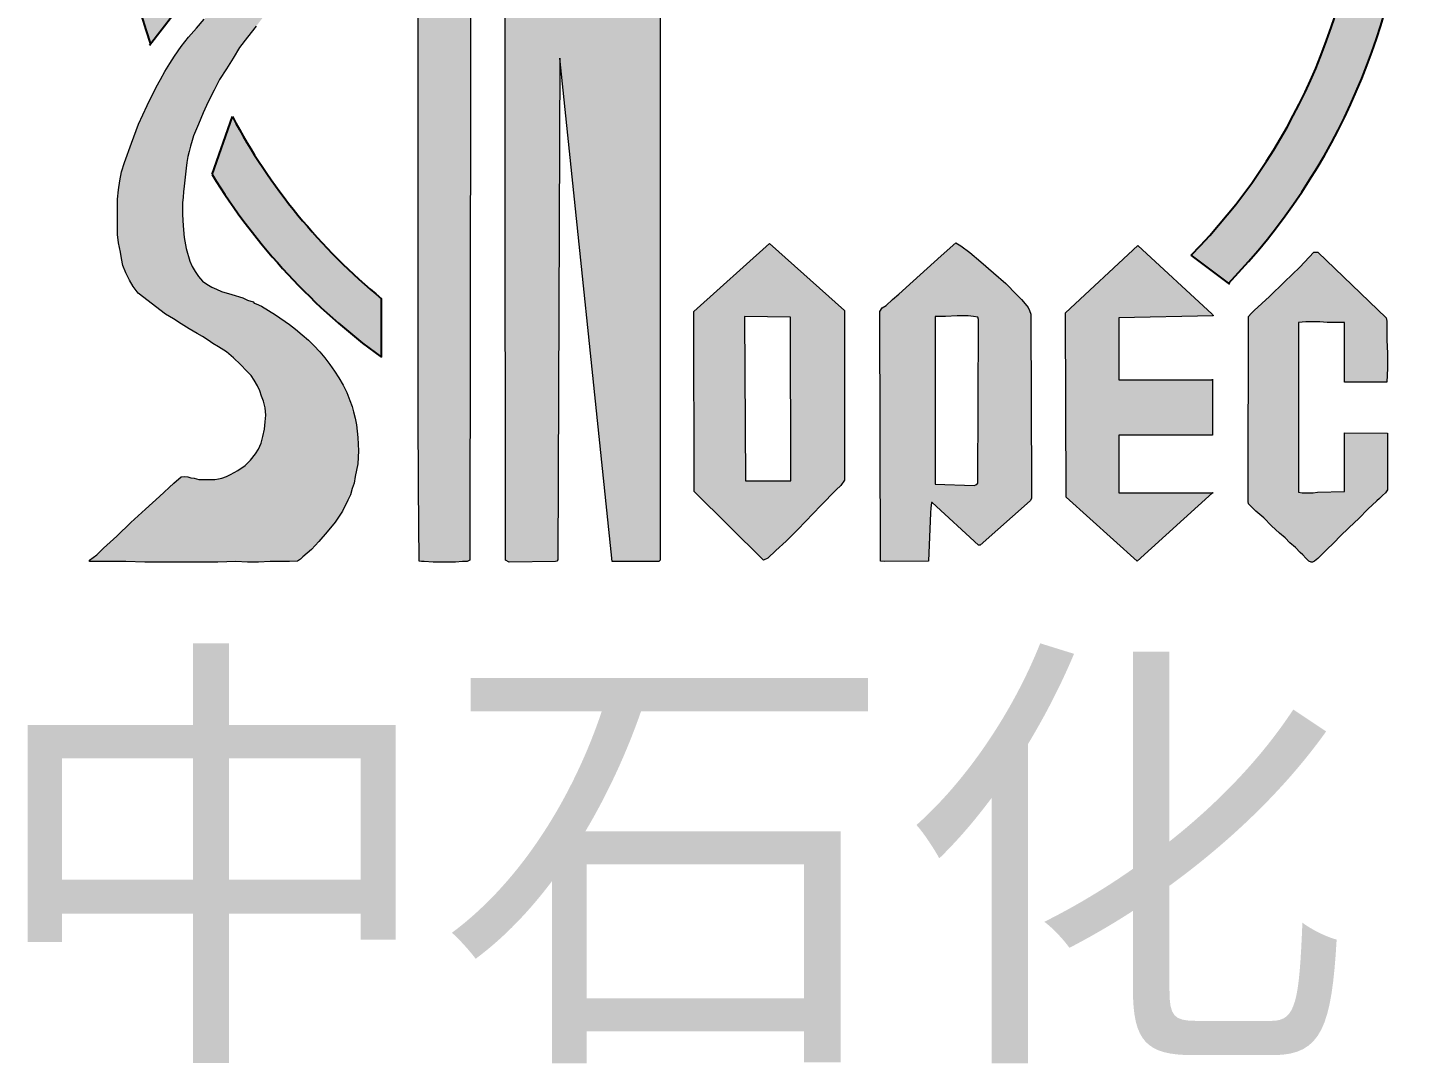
# Model space of a CAD drawing. Extents: x 24843 to 27502, y -10108 to -7552.
# Drawn here: x 25435.07 to 25446.62, y -8437.97 to -8429.3 of the extents above; entities that cross this region are included whole.
import ezdxf

# ---------------------------------------------------------------- set-up
doc = ezdxf.new("R2010")
doc.units = 0
doc.layers.get('0').update_dxf_attribs({"linetype": 'CONTINUOUS'})
doc.styles.add('CORPORATION', font='simhei.ttf')

# ---------------------------------------------------------------- blocks, each defined once
blk = doc.blocks.new('*U19')
h = blk.add_hatch(color=1)
h.paths.add_polyline_path([(92.773, 8.501), (93.129, 8.233, 1.781679), (82.865, 10.512), (83.193, 10.942, -1.737502)])
h.paths.add_polyline_path([(83.644, 9.821), (83.452, 9.269, 0.097177), (85.064, 7.528), (85.064, 8.087, -0.098964)])
for points in [[(87.717, 17.872), (87.717, 17.9), (87.712, 17.935), (87.717, 18.011), (87.712, 18.086), (87.694, 18.097), (87.677, 18.103), (87.625, 18.092), (87.573, 18.08), (87.526, 18.063), (87.515, 18.063), (87.497, 18.057), (87.468, 18.057), (87.445, 18.05), (87.382, 18.039), (87.317, 18.016), (87.301, 18.016), (87.277, 18.011), (87.254, 17.999), (87.243, 17.987), (87.236, 17.964), (87.236, 17.941), (87.225, 13.039), (87.22, 13.039), (86.733, 17.72), (86.733, 17.773), (86.713, 17.819), (86.686, 17.808), (86.663, 17.796), (86.576, 17.762), (86.437, 17.697), (86.368, 17.668), (86.303, 17.639), (86.257, 17.61), (86.24, 17.593), (86.235, 17.553), (86.235, 17.512), (86.246, 5.594), (86.28, 5.576), (86.721, 5.582), (86.733, 5.587), (86.744, 5.599), (86.761, 10.379), (87.259, 5.582), (87.689, 5.582), (87.706, 5.582), (87.717, 5.594)], [(85.921, 17.182), (85.921, 17.233), (85.921, 17.285), (85.921, 17.338), (85.921, 17.385), (85.916, 17.408), (85.898, 17.425), (85.846, 17.39), (85.782, 17.355), (85.719, 17.315), (85.649, 17.274), (85.586, 17.228), (85.522, 17.192), (85.522, 17.188), (85.508, 17.183), (85.498, 17.176), (85.47, 17.159), (85.446, 17.141), (85.434, 17.124), (85.428, 16.898), (85.428, 16.191), (85.428, 15.484), (85.428, 14.777), (85.423, 14.07), (85.423, 13.364), (85.423, 12.657), (85.417, 11.949), (85.417, 11.242), (85.412, 10.536), (85.412, 9.829), (85.412, 9.122), (85.412, 8.415), (85.412, 7.708), (85.412, 7.002), (85.417, 6.294), (85.423, 5.587), (85.446, 5.582), (85.47, 5.582), (85.556, 5.576), (85.701, 5.576), (85.77, 5.576), (85.835, 5.582), (85.881, 5.582), (85.905, 5.594)], [(84.699, 7.263), (84.658, 7.332), (84.618, 7.395), (84.571, 7.459), (84.525, 7.523), (84.478, 7.581), (84.42, 7.639), (84.368, 7.691), (84.31, 7.742), (84.246, 7.795), (84.189, 7.842), (84.055, 7.934), (83.922, 8.015), (83.87, 8.038), (83.853, 8.044), (83.841, 8.056), (83.789, 8.073), (83.743, 8.096), (83.639, 8.126), (83.54, 8.154), (83.493, 8.177), (83.448, 8.195), (83.401, 8.224), (83.36, 8.253), (83.32, 8.299), (83.291, 8.345), (83.262, 8.392), (83.238, 8.445), (83.204, 8.566), (83.186, 8.67), (83.175, 8.78), (83.169, 8.89), (83.169, 9), (83.175, 9.052), (83.18, 9.104), (83.186, 9.157), (83.191, 9.215), (83.199, 9.273), (83.204, 9.331), (83.21, 9.383), (83.221, 9.44), (83.233, 9.487), (83.244, 9.539), (83.262, 9.592), (83.273, 9.638), (83.32, 9.748), (83.366, 9.858), (83.412, 9.962), (83.471, 10.072), (83.522, 10.176), (83.587, 10.275), (83.65, 10.379), (83.713, 10.478), (83.789, 10.577), (83.87, 10.681), (83.945, 10.779), (84.027, 10.877), (84.09, 10.959), (84.16, 11.028), (84.229, 11.115), (84.304, 11.196), (84.38, 11.277), (84.462, 11.353), (84.634, 11.503), (84.676, 11.538), (84.722, 11.572), (84.786, 11.619), (84.849, 11.666), (84.913, 11.712), (84.983, 11.752), (85.03, 11.782), (85.087, 11.805), (85.087, 11.816), (85.064, 11.816), (85.041, 11.828), (85.018, 11.816), (85, 11.816), (84.941, 11.805), (84.878, 11.793), (84.814, 11.763), (84.762, 11.752), (84.681, 11.724), (84.595, 11.695), (84.496, 11.643), (84.397, 11.596), (84.299, 11.544), (84.206, 11.48), (84.137, 11.434), (84.066, 11.394), (83.928, 11.284), (83.794, 11.173), (83.667, 11.051), (83.54, 10.93), (83.499, 10.889), (83.459, 10.843), (83.418, 10.797), (83.377, 10.75), (83.302, 10.663), (83.227, 10.577), (83.157, 10.49), (83.094, 10.397), (83.047, 10.328), (83, 10.252), (82.961, 10.176), (82.919, 10.101), (82.833, 9.927), (82.751, 9.748), (82.682, 9.569), (82.618, 9.383), (82.589, 9.296), (82.573, 9.209), (82.56, 9.122), (82.549, 9.035), (82.549, 8.954), (82.549, 8.873), (82.549, 8.786), (82.549, 8.699), (82.56, 8.617), (82.578, 8.531), (82.589, 8.468), (82.601, 8.403), (82.631, 8.334), (82.665, 8.264), (82.7, 8.201), (82.746, 8.138), (83.008, 7.94), (83.082, 7.894), (83.157, 7.847), (83.233, 7.8), (83.308, 7.755), (83.36, 7.726), (83.412, 7.691), (83.459, 7.661), (83.511, 7.627), (83.587, 7.581), (83.655, 7.523), (83.72, 7.459), (83.783, 7.395), (83.824, 7.355), (83.853, 7.309), (83.882, 7.256), (83.905, 7.21), (83.922, 7.158), (83.94, 7.111), (83.957, 7.048), (83.963, 6.978), (83.957, 6.914), (83.951, 6.844), (83.934, 6.775), (83.917, 6.711), (83.894, 6.653), (83.864, 6.607), (83.817, 6.549), (83.766, 6.498), (83.697, 6.451), (83.626, 6.41), (83.587, 6.393), (83.545, 6.376), (83.511, 6.37), (83.476, 6.365), (83.424, 6.365), (83.371, 6.365), (83.326, 6.365), (83.28, 6.376), (83.25, 6.381), (83.221, 6.388), (83.186, 6.393), (83.157, 6.388), (83.088, 6.329), (82.949, 6.202), (82.816, 6.08), (82.677, 5.953), (82.543, 5.825), (82.479, 5.767), (82.416, 5.709), (82.352, 5.646), (82.282, 5.594), (82.282, 5.582), (82.456, 5.582), (82.631, 5.582), (82.809, 5.576), (82.984, 5.576), (83.157, 5.576), (83.331, 5.576), (83.505, 5.576), (83.678, 5.582), (83.789, 5.576), (83.894, 5.576), (84.003, 5.582), (84.113, 5.582), (84.189, 5.582), (84.265, 5.587), (84.293, 5.605), (84.316, 5.628), (84.397, 5.697), (84.467, 5.773), (84.548, 5.866), (84.623, 5.958), (84.692, 6.063), (84.745, 6.167), (84.769, 6.218), (84.786, 6.277), (84.803, 6.329), (84.814, 6.393), (84.838, 6.514), (84.844, 6.637), (84.838, 6.764), (84.826, 6.886), (84.814, 6.949), (84.797, 7.007), (84.786, 7.059), (84.762, 7.117), (84.734, 7.193)], [(92.086, 6.787), (92.978, 6.787), (92.978, 7.314), (92.086, 7.314), (92.086, 7.905), (92.984, 7.923), (92.984, 7.928), (92.972, 7.94), (92.266, 8.594), (91.576, 7.952), (91.582, 6.196), (92.26, 5.587), (92.978, 6.237), (92.086, 6.237)], [(93.795, 7.858), (93.865, 7.865), (93.928, 7.865), (93.998, 7.865), (94.068, 7.858), (94.154, 7.858), (94.235, 7.858), (94.235, 7.291), (94.636, 7.291), (94.642, 7.424), (94.642, 7.564), (94.636, 7.696), (94.636, 7.83), (94.636, 7.871), (94.63, 7.905), (93.981, 8.531), (93.963, 8.531), (93.941, 8.531), (93.807, 8.387), (93.662, 8.247), (93.518, 8.108), (93.372, 7.975), (93.344, 7.946), (93.321, 7.917), (93.315, 6.249), (93.315, 6.218), (93.315, 6.19), (93.315, 6.155), (93.321, 6.132), (93.39, 6.063), (93.465, 5.999), (93.54, 5.924), (93.616, 5.854), (93.668, 5.808), (93.714, 5.762), (93.767, 5.715), (93.813, 5.668), (93.836, 5.646), (93.865, 5.616), (93.894, 5.587), (93.917, 5.576), (93.928, 5.576), (93.947, 5.587), (93.981, 5.611), (94.016, 5.646), (94.056, 5.686), (94.138, 5.767), (94.189, 5.82), (94.277, 5.906), (94.369, 5.993), (94.456, 6.08), (94.543, 6.161), (94.566, 6.184), (94.596, 6.213), (94.624, 6.237), (94.642, 6.265), (94.642, 6.805), (94.235, 6.81), (94.235, 6.249), (93.975, 6.242), (93.934, 6.237), (93.882, 6.237), (93.831, 6.237), (93.795, 6.242)]]:
    blk.add_hatch(color=0).paths.add_polyline_path(points)
h = blk.add_hatch(color=0)
h.paths.add_polyline_path([(89.473, 7.975), (88.76, 8.612), (88.037, 7.963), (88.042, 6.249), (88.702, 5.594), (88.743, 5.616), (88.818, 5.686), (88.917, 5.778), (89.027, 5.889), (89.247, 6.116), (89.392, 6.265), (89.439, 6.307), (89.473, 6.358)])
h.paths.add_polyline_path([(88.522, 7.917), (88.957, 7.911), (88.963, 6.352), (88.529, 6.352)], flags=16)
h = blk.add_hatch(color=0)
h.paths.add_polyline_path([(91.246, 7.905), (91.246, 7.94), (91.234, 7.975), (91.223, 8.004), (91.194, 8.038), (91.159, 8.079), (91.112, 8.126), (91.008, 8.23), (90.893, 8.334), (90.771, 8.439), (90.666, 8.525), (90.58, 8.589), (90.533, 8.617), (90.394, 8.496), (90.261, 8.375), (90.128, 8.253), (89.989, 8.131), (89.931, 8.079), (89.868, 8.021), (89.832, 7.998), (89.809, 7.963), (89.815, 5.587), (89.856, 5.582), (90.272, 5.587), (90.29, 6.045), (90.296, 6.092), (90.302, 6.144), (90.308, 6.144), (90.748, 5.739), (90.765, 5.739), (91.241, 6.161), (91.252, 6.184), (91.252, 6.218), (91.252, 6.254), (91.252, 6.283)])
h.paths.add_polyline_path([(90.336, 6.318), (90.336, 7.911), (90.336, 7.917), (90.435, 7.917), (90.544, 7.923), (90.597, 7.923), (90.649, 7.923), (90.701, 7.917), (90.743, 7.911), (90.748, 7.888), (90.748, 7.865), (90.743, 6.329), (90.724, 6.312), (90.707, 6.307)], flags=16)
at = {"color": 1}
for p, q in [((82.856, 10.501), (83.193, 10.942)), ((83.452, 9.269), (83.644, 9.821)), ((93.141, 8.224), (92.773, 8.501)), ((85.064, 7.528), (85.064, 8.087))]:
    blk.add_line(p, q, dxfattribs=at)
at = {"color": 0, "lineweight": 0}
for points in [[(87.717, 17.872), (87.717, 5.594), (87.706, 5.582), (87.689, 5.582), (87.259, 5.582), (86.761, 10.379), (86.744, 5.599), (86.733, 5.587), (86.721, 5.582), (86.28, 5.576), (86.246, 5.594), (86.235, 17.512)], [(85.921, 17.182), (85.905, 5.594), (85.881, 5.582), (85.835, 5.582), (85.77, 5.576), (85.701, 5.576), (85.556, 5.576), (85.47, 5.582), (85.446, 5.582), (85.423, 5.587), (85.417, 6.294), (85.412, 7.002), (85.412, 7.708), (85.412, 8.415), (85.412, 9.122), (85.412, 9.829), (85.412, 10.536), (85.417, 11.242)], [(83.87, 10.681), (83.789, 10.577), (83.713, 10.478), (83.65, 10.379), (83.587, 10.275), (83.522, 10.176), (83.471, 10.072), (83.412, 9.962), (83.366, 9.858), (83.32, 9.748), (83.273, 9.638), (83.262, 9.592), (83.244, 9.539), (83.233, 9.487), (83.221, 9.44), (83.21, 9.383), (83.204, 9.331), (83.199, 9.273), (83.191, 9.215), (83.186, 9.157), (83.18, 9.104), (83.175, 9.052), (83.169, 9), (83.169, 8.89), (83.175, 8.78), (83.186, 8.67), (83.204, 8.566), (83.238, 8.445), (83.262, 8.392), (83.291, 8.345), (83.32, 8.299), (83.36, 8.253), (83.401, 8.224), (83.448, 8.195), (83.493, 8.177), (83.54, 8.154), (83.639, 8.126), (83.743, 8.096), (83.789, 8.073), (83.841, 8.056), (83.853, 8.044), (83.87, 8.038), (83.922, 8.015), (84.055, 7.934), (84.189, 7.842), (84.246, 7.795), (84.31, 7.742), (84.368, 7.691), (84.42, 7.639), (84.478, 7.581), (84.525, 7.523), (84.571, 7.459), (84.618, 7.395), (84.658, 7.332), (84.699, 7.263), (84.734, 7.193), (84.762, 7.117), (84.786, 7.059), (84.797, 7.007), (84.814, 6.949), (84.826, 6.886), (84.838, 6.764), (84.844, 6.637), (84.838, 6.514), (84.814, 6.393), (84.803, 6.329), (84.786, 6.277), (84.769, 6.218), (84.745, 6.167), (84.692, 6.063), (84.623, 5.958), (84.548, 5.866), (84.467, 5.773), (84.397, 5.697), (84.316, 5.628), (84.293, 5.605), (84.265, 5.587), (84.189, 5.582), (84.113, 5.582), (84.003, 5.582), (83.894, 5.576), (83.789, 5.576), (83.678, 5.582), (83.505, 5.576), (83.331, 5.576), (83.157, 5.576), (82.984, 5.576), (82.809, 5.576), (82.631, 5.582), (82.456, 5.582), (82.282, 5.582), (82.282, 5.594), (82.352, 5.646), (82.416, 5.709), (82.479, 5.767), (82.543, 5.825), (82.677, 5.953), (82.816, 6.08), (82.949, 6.202), (83.088, 6.329), (83.157, 6.388), (83.186, 6.393), (83.221, 6.388), (83.25, 6.381), (83.28, 6.376), (83.326, 6.365), (83.371, 6.365), (83.424, 6.365), (83.476, 6.365), (83.511, 6.37), (83.545, 6.376), (83.587, 6.393), (83.626, 6.41), (83.697, 6.451), (83.766, 6.498), (83.817, 6.549), (83.864, 6.607), (83.894, 6.653), (83.917, 6.711), (83.934, 6.775), (83.951, 6.844), (83.957, 6.914), (83.963, 6.978), (83.957, 7.048), (83.94, 7.111), (83.922, 7.158), (83.905, 7.21), (83.882, 7.256), (83.853, 7.309), (83.824, 7.355), (83.783, 7.395), (83.72, 7.459), (83.655, 7.523), (83.587, 7.581), (83.511, 7.627), (83.459, 7.661), (83.412, 7.691), (83.36, 7.726), (83.308, 7.755), (83.233, 7.8), (83.157, 7.847), (83.082, 7.894), (83.008, 7.94), (82.746, 8.138), (82.7, 8.201), (82.665, 8.264), (82.631, 8.334), (82.601, 8.403), (82.589, 8.468), (82.578, 8.531), (82.56, 8.617), (82.549, 8.699), (82.549, 8.786), (82.549, 8.873), (82.549, 8.954), (82.549, 9.035), (82.56, 9.122), (82.573, 9.209), (82.589, 9.296), (82.618, 9.383), (82.682, 9.569), (82.751, 9.748), (82.833, 9.927), (82.919, 10.101), (82.961, 10.176), (83, 10.252), (83.047, 10.328), (83.094, 10.397), (83.157, 10.49), (83.227, 10.577), (83.302, 10.663), (83.377, 10.75)]]:
    blk.add_lwpolyline(points, dxfattribs=at)
for points in [[(88.76, 8.612), (89.473, 7.975), (89.473, 6.358), (89.439, 6.307), (89.392, 6.265), (89.247, 6.116), (89.027, 5.889), (88.917, 5.778), (88.818, 5.686), (88.743, 5.616), (88.702, 5.594), (88.042, 6.249), (88.037, 7.963), (88.76, 8.612)], [(90.533, 8.617), (90.58, 8.589), (90.666, 8.525), (90.771, 8.439), (90.893, 8.334), (91.008, 8.23), (91.112, 8.126), (91.159, 8.079), (91.194, 8.038), (91.223, 8.004), (91.234, 7.975), (91.246, 7.94), (91.246, 7.905), (91.252, 6.283), (91.252, 6.254), (91.252, 6.218), (91.252, 6.184), (91.241, 6.161), (90.765, 5.739), (90.759, 5.739), (90.748, 5.739), (90.308, 6.144), (90.302, 6.144), (90.296, 6.092), (90.29, 6.045), (90.272, 5.587), (89.856, 5.582), (89.815, 5.587), (89.809, 7.963), (89.832, 7.998), (89.868, 8.021), (89.931, 8.079), (89.989, 8.131), (90.128, 8.253), (90.261, 8.375), (90.394, 8.496), (90.533, 8.617)], [(92.266, 8.594), (92.972, 7.94), (92.978, 7.934), (92.984, 7.928), (92.984, 7.923), (92.086, 7.905), (92.086, 7.314), (92.978, 7.314), (92.978, 7.321), (92.978, 7.314), (92.978, 6.787), (92.086, 6.787), (92.086, 6.237), (92.984, 6.237), (92.978, 6.237), (92.26, 5.587), (91.582, 6.196), (91.576, 7.952), (92.266, 8.594)], [(93.941, 8.531), (93.963, 8.531), (93.981, 8.531), (94.63, 7.905), (94.636, 7.871), (94.636, 7.83), (94.636, 7.696), (94.642, 7.564), (94.642, 7.424), (94.636, 7.291), (94.235, 7.291), (94.235, 7.858), (94.154, 7.858), (94.068, 7.858), (93.998, 7.865), (93.928, 7.865), (93.865, 7.865), (93.795, 7.858), (93.795, 6.242), (93.831, 6.237), (93.882, 6.237), (93.934, 6.237), (93.975, 6.242), (94.235, 6.249), (94.235, 6.81), (94.642, 6.805), (94.642, 6.265), (94.624, 6.237), (94.596, 6.213), (94.566, 6.184), (94.543, 6.161), (94.456, 6.08), (94.369, 5.993), (94.277, 5.906), (94.189, 5.82), (94.138, 5.767), (94.056, 5.686), (94.016, 5.646), (93.981, 5.611), (93.947, 5.587), (93.928, 5.576), (93.923, 5.576), (93.917, 5.576), (93.894, 5.587), (93.865, 5.616), (93.836, 5.646), (93.813, 5.668), (93.767, 5.715), (93.714, 5.762), (93.668, 5.808), (93.616, 5.854), (93.54, 5.924), (93.465, 5.999), (93.39, 6.063), (93.321, 6.132), (93.315, 6.155), (93.315, 6.19), (93.315, 6.218), (93.315, 6.249), (93.321, 7.917), (93.344, 7.946), (93.372, 7.975), (93.518, 8.108), (93.662, 8.247), (93.807, 8.387), (93.941, 8.531)], [(88.522, 7.917), (88.529, 6.352), (88.963, 6.352), (88.957, 7.911), (88.522, 7.917)], [(90.336, 7.917), (90.336, 7.911), (90.336, 6.318), (90.707, 6.307), (90.724, 6.312), (90.743, 6.329), (90.748, 7.865), (90.748, 7.888), (90.743, 7.911), (90.701, 7.917), (90.649, 7.923), (90.597, 7.923), (90.544, 7.923), (90.435, 7.917), (90.336, 7.917)]]:
    blk.add_lwpolyline(points, close=True, dxfattribs=at)
at = {"color": 1}
for radius, start, end in [(6.159, 316.0861, 198.8697), (5.717, 315.548, 195.8597), (5.717, 207.9889, 230.5962), (6.159, 211.6948, 233.8963)]:
    blk.add_arc((88.692, 12.504), radius, start, end, dxfattribs=at)
blk = doc.blocks.new('logo')
at = {"xscale": 0.8711999999999875, "yscale": 0.8711999999999875, "zscale": 0.8711999999999875}
blk.add_blockref('*U19', (-201.887, 1.383), dxfattribs=at)

msp = doc.modelspace()

# ---------------------------------------------------------------- block references
at = {"xscale": 1.007999999999998, "yscale": 1.007999999999998, "zscale": 1.007999999999998}
msp.add_blockref('logo', (25566.827, -8440.064), dxfattribs=at)
msp.add_blockref('logo', (25566.827, -8440.064), dxfattribs=at)

# ---------------------------------------------------------------- texts
at = {"style": 'CORPORATION'}
msp.add_text('中石化', height=2.8, dxfattribs=at).set_placement((25434.7, -8437.66))
msp.add_text('中石化', height=2.8, dxfattribs=at).set_placement((25434.7, -8437.66))

doc.saveas('drawing.dxf')
